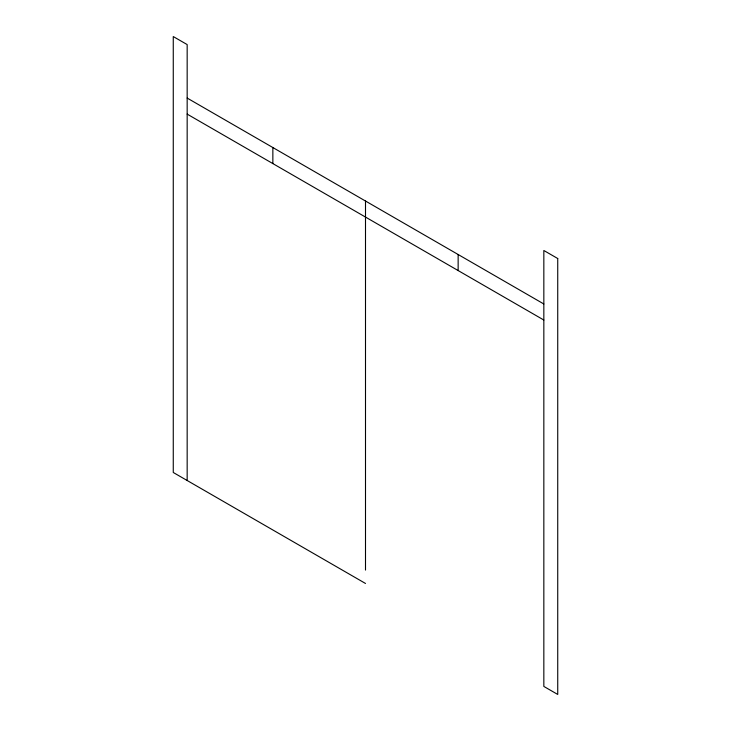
<?xml version="1.0" encoding="UTF-8"?>
<svg xmlns="http://www.w3.org/2000/svg" width="731" height="731" viewBox="0 0 731 731"><rect width="100%" height="100%" fill="white"/><g stroke="black" fill="none" stroke-linecap="round" stroke-linejoin="round"><path stroke-width="1.1" d="M187.163 98.064L543.837 303.986M187.163 114.109L543.837 320.032M365.5 583.466L173.265 472.482L173.265 36.55L187.163 44.573L187.163 480.505M458.145 254.516L458.145 270.561M365.5 201.025L365.5 570.089M272.855 147.534L272.855 163.58M557.735 258.518L543.837 250.495L543.837 686.427L557.735 694.45L557.735 258.518"/></g></svg>
